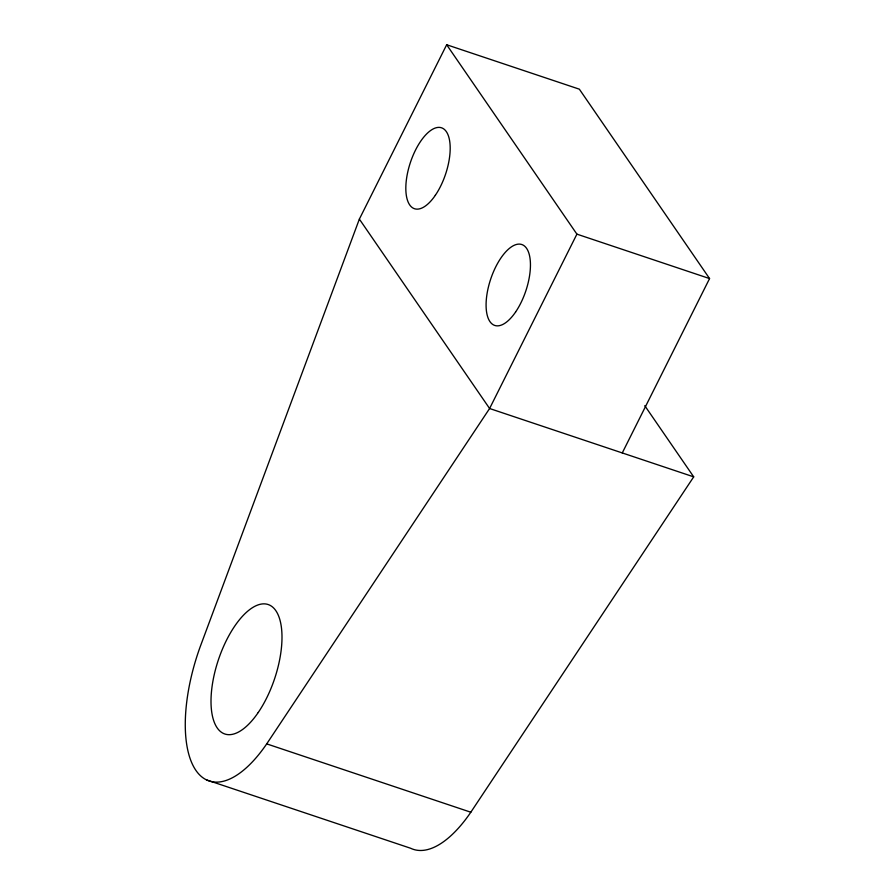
<?xml version="1.0" encoding="UTF-8"?>
<svg xmlns="http://www.w3.org/2000/svg" width="895" height="895" viewBox="0 0 895 895"><rect width="100%" height="100%" fill="white"/><g stroke="black" fill="none" stroke-linecap="round" stroke-linejoin="round"><path stroke-width="1.34" d="M359.365 219.107L200.1 647.007A117.771 51.149 -71.5 0 0 195.893 770.371A117.771 51.149 -71.5 0 0 266.71 743.879L489.599 408.512L576.906 234.143L446.672 44.75L359.365 219.107L489.599 408.512L693.703 476.856L470.826 812.224A117.771 51.149 -71.5 0 1 410.648 848.259L206.544 779.914M622.271 452.937L709.567 278.569L579.345 89.176L446.672 44.75M576.906 234.143L709.567 278.569M266.71 743.879L470.826 812.224M644.769 405.692L693.703 476.856M515.587 312.019A42.669 18.538 -71.5 0 0 522.747 244.906A42.669 18.538 -71.5 0 0 486.466 298.046A42.669 18.538 -71.5 0 0 515.587 312.019M435.328 195.3A42.669 18.538 -71.5 0 0 442.488 128.186A42.669 18.538 -71.5 0 0 406.207 181.327A42.669 18.538 -71.5 0 0 435.328 195.3M258.219 712.521A68.277 29.658 -71.5 0 0 269.675 605.143A68.277 29.658 -71.5 0 0 211.623 690.157A68.277 29.658 -71.5 0 0 258.219 712.521"/></g></svg>
